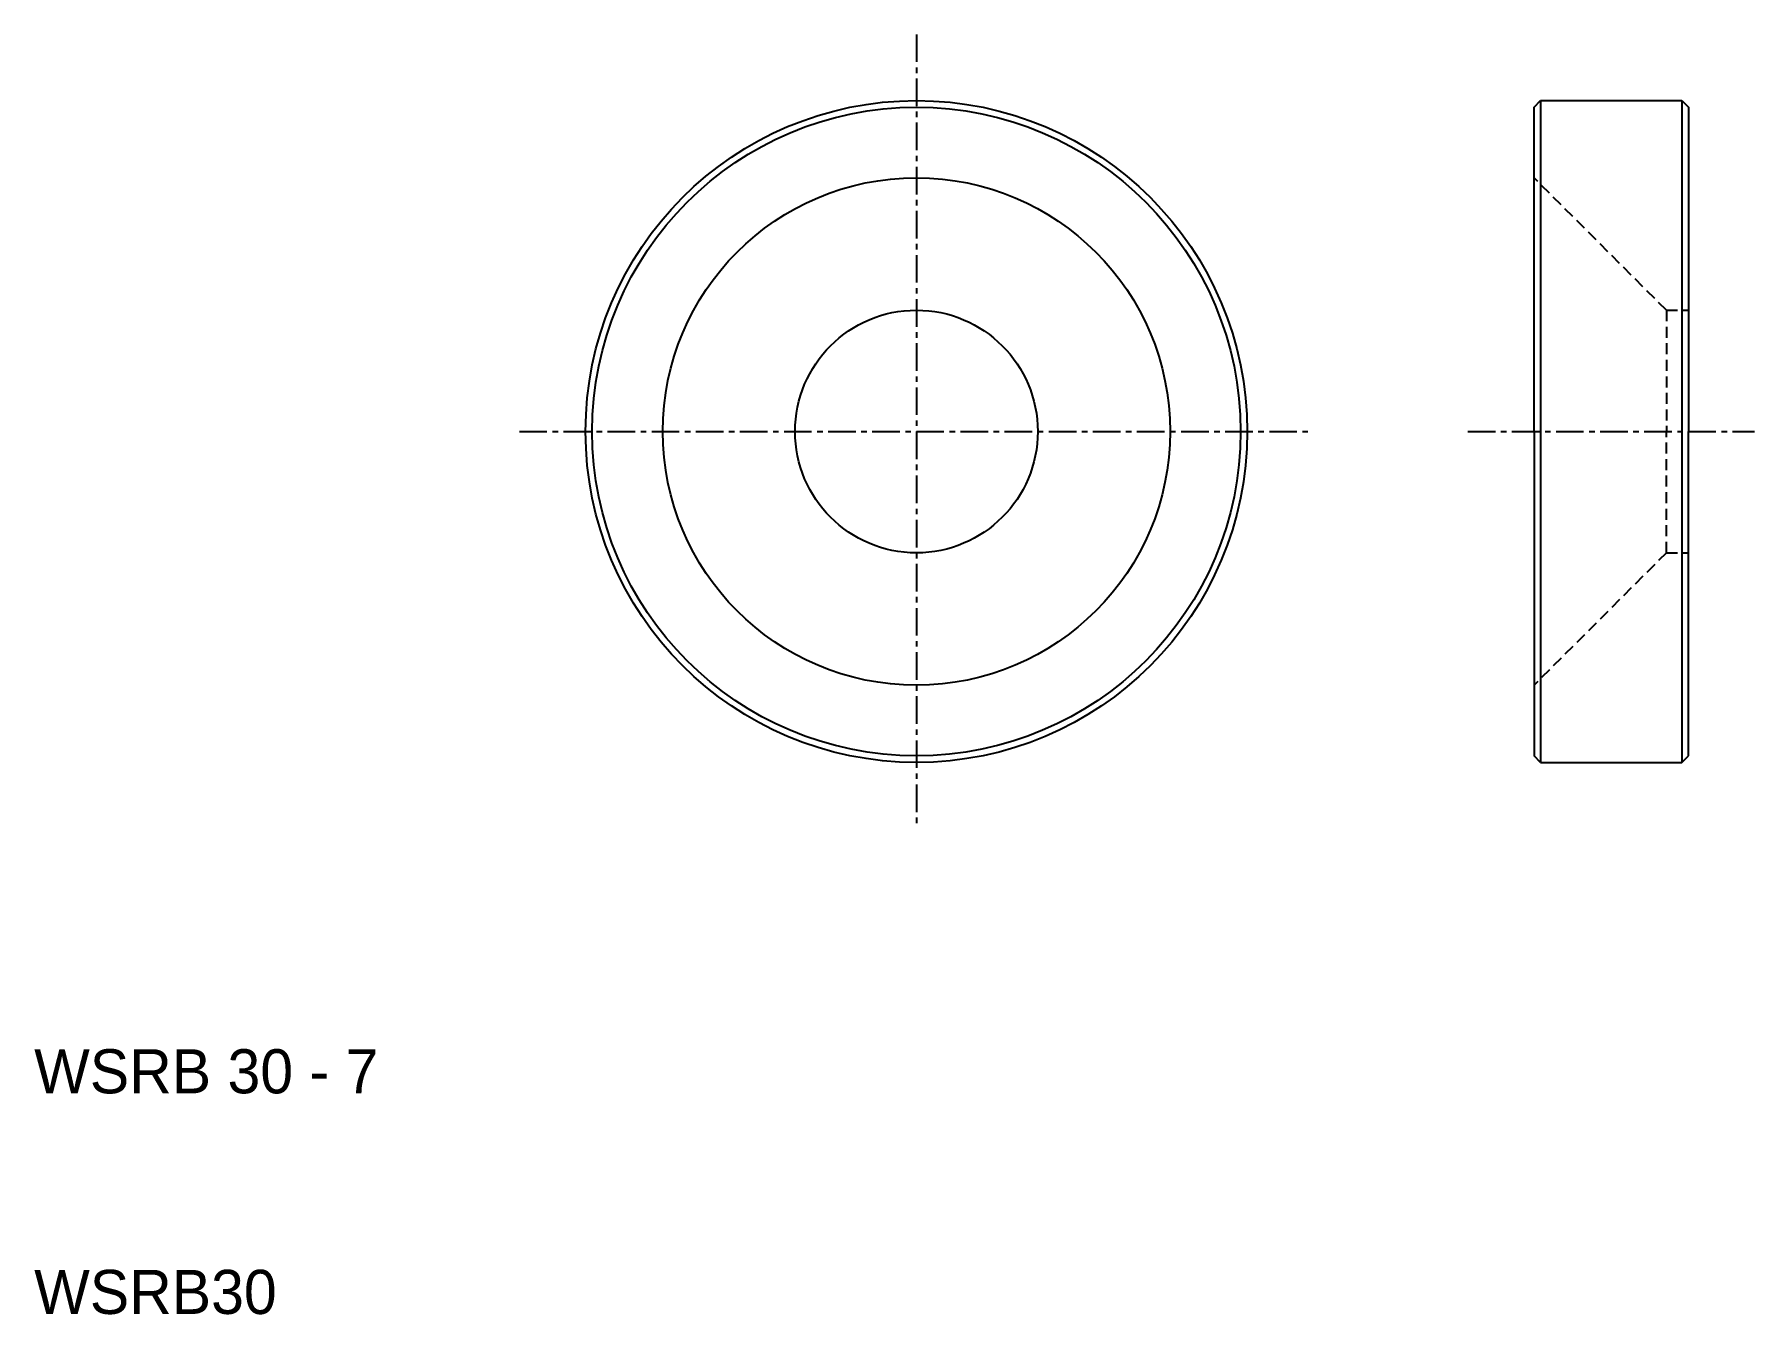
# Model space of a CAD drawing. Extents: x 10 to 88, y 10 to 68.
import ezdxf

# ---------------------------------------------------------------- set-up
doc = ezdxf.new("R2010")
doc.units = 0
doc.linetypes.add('CENTER', pattern=[2, 1.25, -0.25, 0.25, -0.25])
doc.linetypes.add('DASHED', pattern=[0.75, 0.5, -0.25])
doc.layers.get('0').update_dxf_attribs({"linetype": 'CONTINUOUS'})
doc.layers.add('CENTER', color=1, linetype='CENTER')

msp = doc.modelspace()

# ---------------------------------------------------------------- linework, layer by layer
at = {"color": 7, "linetype": 'CONTINUOUS'}
for p, q in [((78, 64.7), (78.3, 65)), ((78.3, 65), (84.7, 65)), ((78.3, 65), (78.3, 35)), ((84.7, 65), (84.7, 35)), ((84.7, 65), (85, 64.7)), ((78, 50), (78, 64.7)), ((85, 64.7), (85, 50)), ((78, 50), (78, 35.3)), ((85, 35.3), (85, 50)), ((78.3, 35), (78, 35.3)), ((84.7, 35), (85, 35.3)), ((78.3, 35), (84.7, 35))]:
    msp.add_line(p, q, dxfattribs=at)
at = {"color": 3, "linetype": 'DASHED'}
for p, q in [((84, 55.5), (78, 61.5)), ((84, 55.5), (85, 55.5)), ((84, 55.5), (84, 50)), ((84, 44.5), (84, 50)), ((84, 44.5), (78, 38.5)), ((84, 44.5), (85, 44.5))]:
    msp.add_line(p, q, dxfattribs=at)
at = {"color": 7, "linetype": 'CONTINUOUS'}
for radius in [15, 14.7, 11.5, 5.5]:
    msp.add_circle((50, 50), radius, dxfattribs=at)
at = {"layer": 'CENTER', "color": 1, "linetype": 'CENTER'}
for p, q in [((50, 68), (50, 32)), ((32, 50), (68, 50)), ((75, 50), (88, 50))]:
    msp.add_line(p, q, dxfattribs=at)

# ---------------------------------------------------------------- texts
at = {"color": 7, "linetype": 'CONTINUOUS'}
for s, p in [('WSRB 30 - 7', (10, 20)), ('WSRB30', (10, 10))]:
    msp.add_text(s, height=2, dxfattribs=at).set_placement(p)

doc.saveas('drawing.dxf')
